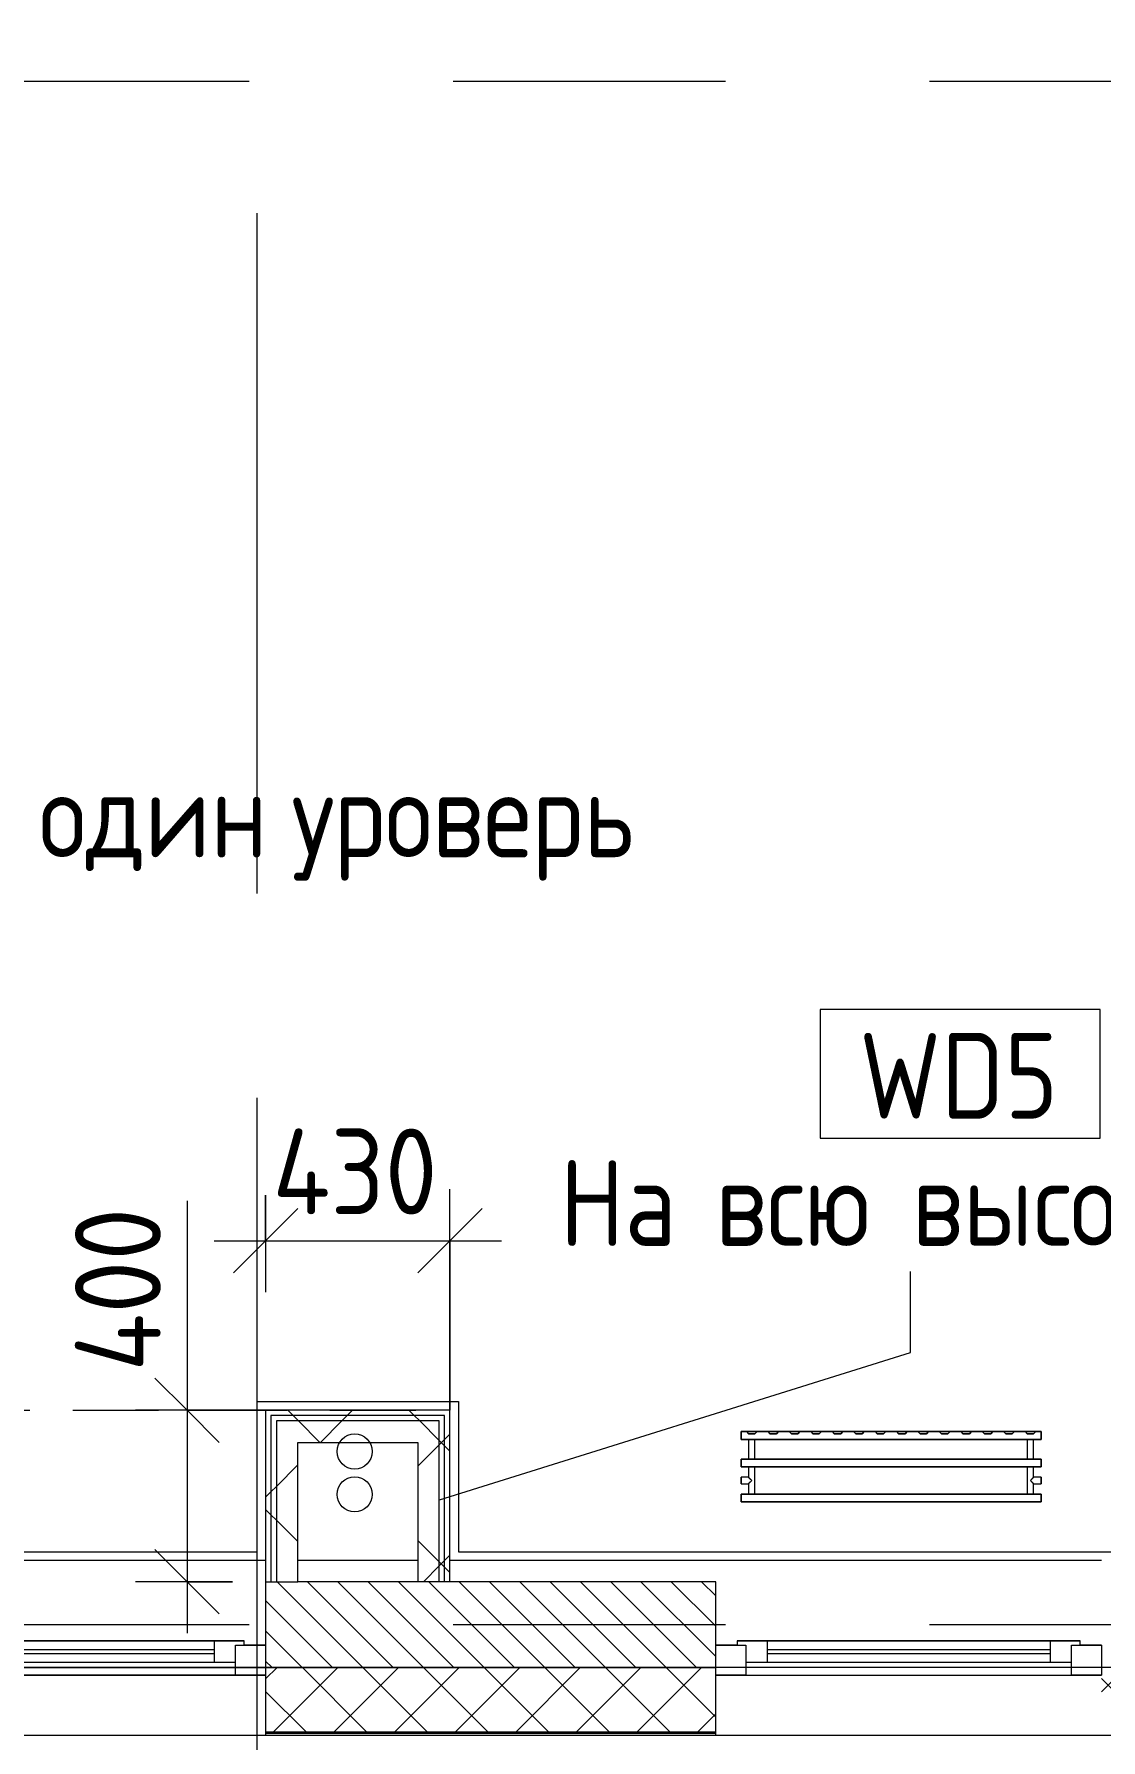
# Model space of a CAD drawing. Header units: millimetres. Extents: x 81368 to 286493, y -8553 to 29000.
# Drawn here: x 115440 to 117928, y -269 to 3710 of the extents above; entities that cross this region are included whole.
import ezdxf

# ---------------------------------------------------------------- set-up
doc = ezdxf.new("R2010")
doc.units = ezdxf.units.MM
doc.linetypes.add('ADSK_Штрих_ш2 п1', pattern=[300, 200, -100])
doc.linetypes.add('Осевая', pattern=[3175, 635, -476.25, 1587.5, -476.25])
for name, color, linetype, lineweight in [('A-ANNO-DIMS', 7, 'Continuous', 9), ('A-ANNO-DIMS-100', 7, 'Continuous', 9), ('A-DETL', 7, 'Continuous', 9), ('A-DETL-2', 7, 'ADSK_Штрих_ш2 п1', 9), ('A-GLAZ', 7, 'Continuous', 9), ('A-WALL', 7, 'Continuous', 9), ('A-WALL-1', 7, 'Continuous', 13), ('A-WALL-IDEN', 7, 'Continuous', 9), ('I-WALL', 7, 'Continuous', 9), ('Оси', 7, 'Continuous', 9), ('Оси-2', 7, 'Осевая', 9)]:
    doc.layers.add(name, color=color, linetype=linetype, lineweight=lineweight)
for name, color, linetype, lineweight, true_color in [('A-FLOR-1', 7, 'Continuous', 9, 0xaaaaaa), ('A-WALL-2', 7, 'Continuous', 13, 0x008040), ('G-ANNO-TEXT-1', 7, 'Continuous', 9, 0x3c3c3c), ('I-WALL-2', 7, 'Continuous', 9, 0x008040), ('M-EQPM-1', 7, 'Continuous', 9, 0xaaaaaa)]:
    doc.layers.add(name, color=color, linetype=linetype, lineweight=lineweight, true_color=true_color)
doc.styles.add('GOST Common_1', font='GOST_Common.ttf', dxfattribs={"width": 0.9, "height": 200})
doc.styles.add('ISOCPEUR_1', font='isocpeur.ttf', dxfattribs={"width": 0.9, "height": 200})
doc.dimstyles.new('ISO-2_0_0_9К_Средний_округл2', dxfattribs={"dimscale": 304.8, "dimtxt": 199.196235, "dimasz": 0.492126, "dimexe": 0.393701, "dimexo": 0, "dimgap": 0, "dimtad": 1, "dimdec": 0, "dimrnd": 10, "dimzin": 0, "dimdsep": 46, "dimtxsty": 'ISOCPEUR_1', "dimblk1": 'OBLIQUE', "dimblk2": 'OBLIQUE', "dimsah": 1, "dimcen": 0.09, "dimdle": 0.393701, "dimazin": 0, "dimtfac": 1, "dimtdec": 4, "dimtix": 1, "dimtmove": 0, "dimatfit": 3, "dimfxl": 1, "dimtvp": 1, "dimtolj": 1, "dimtzin": 0, "dimarcsym": 2})
doc.dimstyles.new('ISO-2_0_0_9К_Средний_округл2_1', dxfattribs={"dimscale": 304.8, "dimtxt": 199.196235, "dimasz": 0.492126, "dimexe": 0.393701, "dimexo": 0, "dimgap": 0, "dimtad": 1, "dimdec": 0, "dimrnd": 10, "dimzin": 0, "dimdsep": 46, "dimtxsty": 'ISOCPEUR_1', "dimblk1": 'OBLIQUE', "dimblk2": 'OBLIQUE', "dimsah": 1, "dimcen": 0.09, "dimdle": 0.393701, "dimazin": 0, "dimtfac": 1, "dimtdec": 4, "dimtix": 1, "dimtmove": 1, "dimatfit": 3, "dimfxl": 1, "dimtvp": 1, "dimtolj": 1, "dimtzin": 0, "dimarcsym": 2})
pattern_1 = [(45, (0, 0), (-141.42136, 141.42136), []), (135, (0, 0), (-141.42136, -141.42136), [])]

# ---------------------------------------------------------------- blocks, each defined once
blk = doc.blocks.new('120_Окно_СКБ_2Ст_Фрамуга сверху - 120_Окно_СКБ_2Ст_2300х2500_h_ ДОО-19727959-План монтажа стен и перегородок 1 этажа в осях 23_1-33')
at = {"layer": 'A-GLAZ'}
for p, q in [((-1150, -127), (-1150, -57)), ((-1150, -57), (-1080, -57)), ((1150, -57), (-1150, -57)), ((-1080, -57), (-1080, -127)), ((-1080, -57), (1080, -57)), ((520, -127), (520, -57)), ((520, -57), (590, -57)), ((590, -57), (590, -127)), ((1080, -127), (1080, -57)), ((1080, -57), (1150, -57)), ((1150, -57), (1150, -127)), ((520, -87), (-1080, -87)), ((-1080, -87), (-1080, -127)), ((-1030, -137), (-1030, -87)), ((-1030, -107), (470, -107)), ((470, -117), (-1030, -117)), ((470, -137), (470, -87)), ((520, -127), (520, -87)), ((1080, -87), (590, -87)), ((590, -87), (590, -127)), ((640, -137), (640, -87)), ((640, -107), (1030, -107)), ((1030, -117), (640, -117)), ((1030, -137), (1030, -87)), ((1080, -127), (1080, -87)), ((-1080, -127), (-1150, -127)), ((-1150, -127), (-1100, -127)), ((-1080, -127), (-1100, -127)), ((-1100, -127), (-1100, -137)), ((-1100, -137), (540, -137)), ((540, -137), (-1100, -137)), ((590, -127), (520, -127)), ((540, -127), (520, -127)), ((540, -127), (570, -127)), ((540, -127), (570, -127)), ((540, -137), (540, -127)), ((590, -127), (570, -127)), ((570, -127), (570, -137)), ((570, -137), (1100, -137)), ((1100, -137), (570, -137)), ((1150, -127), (1080, -127)), ((1100, -127), (1080, -127)), ((1100, -127), (1150, -127)), ((1100, -137), (1100, -127))]:
    blk.add_line(p, q, dxfattribs=at)
blk = doc.blocks.new('120_Окно_СКБ_1Ст - 120_Окно_СКБ_1Ст 900х2500_h_ с форточкой-22876038-План монтажа стен и перегородок 1 этажа в осях 23_1-33')
at = {"layer": 'A-GLAZ'}
for p, q in [((-450, -127), (-450, -57)), ((-450, -57), (-380, -57)), ((450, -57), (-450, -57)), ((-380, -57), (-380, -127)), ((380, -127), (380, -57)), ((380, -57), (450, -57)), ((450, -57), (450, -127)), ((380, -87), (-380, -87)), ((-380, -87), (-380, -127)), ((-330, -137), (-330, -87)), ((-330, -107), (330, -107)), ((330, -117), (-330, -117)), ((330, -137), (330, -87)), ((380, -127), (380, -87)), ((-380, -127), (-450, -127)), ((-450, -127), (-400, -127)), ((-380, -127), (-400, -127)), ((-400, -127), (-400, -137)), ((-400, -137), (400, -137)), ((400, -137), (-400, -137)), ((450, -127), (380, -127)), ((400, -127), (380, -127)), ((400, -127), (450, -127)), ((400, -137), (400, -127))]:
    blk.add_line(p, q, dxfattribs=at)
blk = doc.blocks.new('radiator_prado_classic_z_tip_30_po exemplyaru - Classic Z Тип 30-300-V24-План монтажа стен и перегородок 1 этажа в осях 23_1-33')
at = {"layer": 'M-EQPM-1'}
for p, q in [((0, 228), (0, 210)), ((700, 228), (0, 228)), ((0, 210), (0, 228)), ((0, 228), (12.5, 228)), ((0, 210), (700, 210)), ((17.5, 210), (0, 210)), ((12.5, 228), (37.5, 228)), ((37.5, 228), (12.5, 228)), ((12.5, 228), (37.5, 228)), ((12.5, 228), (17.5, 223)), ((12.5, 228), (17.5, 223)), ((32.5, 223), (17.5, 223)), ((17.5, 223), (32.5, 223)), ((17.5, 210), (17.5, 164)), ((17.5, 210), (17.5, 164)), ((19.7, 210), (17.5, 210)), ((17.5, 210), (32.5, 210)), ((32.5, 210), (17.5, 210)), ((17.5, 210), (32.2, 210)), ((31.5, 210), (18.5, 210)), ((28.7, 210), (19.7, 210)), ((32.5, 210), (28.7, 210)), ((32.2, 210), (32.5, 210)), ((32.5, 223), (37.5, 228)), ((37.5, 228), (32.5, 223)), ((32.5, 164), (32.5, 210)), ((32.5, 164), (32.5, 210)), ((667.5, 210), (32.5, 210)), ((37.5, 228), (62.5, 228)), ((62.5, 228), (87.5, 228)), ((87.5, 228), (62.5, 228)), ((62.5, 228), (87.5, 228)), ((62.5, 228), (67.5, 223)), ((62.5, 228), (67.5, 223)), ((82.5, 223), (67.5, 223)), ((67.5, 223), (82.5, 223)), ((82.5, 223), (87.5, 228)), ((87.5, 228), (82.5, 223)), ((87.5, 228), (112.5, 228)), ((112.5, 228), (137.5, 228)), ((137.5, 228), (112.5, 228)), ((112.5, 228), (137.5, 228)), ((112.5, 228), (117.5, 223)), ((112.5, 228), (117.5, 223)), ((132.5, 223), (117.5, 223)), ((117.5, 223), (132.5, 223)), ((132.5, 223), (137.5, 228)), ((137.5, 228), (132.5, 223)), ((137.5, 228), (162.5, 228)), ((162.5, 228), (187.5, 228)), ((187.5, 228), (162.5, 228)), ((162.5, 228), (187.5, 228)), ((162.5, 228), (167.5, 223)), ((162.5, 228), (167.5, 223)), ((182.5, 223), (167.5, 223)), ((167.5, 223), (182.5, 223)), ((182.5, 223), (187.5, 228)), ((187.5, 228), (182.5, 223)), ((187.5, 228), (212.5, 228)), ((212.5, 228), (237.5, 228)), ((237.5, 228), (212.5, 228)), ((212.5, 228), (237.5, 228)), ((212.5, 228), (217.5, 223)), ((212.5, 228), (217.5, 223)), ((232.5, 223), (217.5, 223)), ((217.5, 223), (232.5, 223)), ((232.5, 223), (237.5, 228)), ((237.5, 228), (232.5, 223)), ((237.5, 228), (262.5, 228)), ((262.5, 228), (287.5, 228)), ((287.5, 228), (262.5, 228)), ((262.5, 228), (287.5, 228)), ((262.5, 228), (267.5, 223)), ((262.5, 228), (267.5, 223)), ((282.5, 223), (267.5, 223)), ((267.5, 223), (282.5, 223)), ((282.5, 223), (287.5, 228)), ((287.5, 228), (282.5, 223)), ((287.5, 228), (312.5, 228)), ((312.5, 228), (337.5, 228)), ((337.5, 228), (312.5, 228)), ((312.5, 228), (337.5, 228)), ((312.5, 228), (317.5, 223)), ((312.5, 228), (317.5, 223)), ((332.5, 223), (317.5, 223)), ((317.5, 223), (332.5, 223)), ((332.5, 223), (337.5, 228)), ((337.5, 228), (332.5, 223)), ((337.5, 228), (362.5, 228)), ((362.5, 228), (387.5, 228)), ((387.5, 228), (362.5, 228)), ((362.5, 228), (387.5, 228)), ((362.5, 228), (367.5, 223)), ((362.5, 228), (367.5, 223)), ((382.5, 223), (367.5, 223)), ((367.5, 223), (382.5, 223)), ((382.5, 223), (387.5, 228)), ((387.5, 228), (382.5, 223)), ((387.5, 228), (412.5, 228)), ((412.5, 228), (437.5, 228)), ((437.5, 228), (412.5, 228)), ((412.5, 228), (437.5, 228)), ((412.5, 228), (417.5, 223)), ((412.5, 228), (417.5, 223)), ((432.5, 223), (417.5, 223)), ((417.5, 223), (432.5, 223)), ((432.5, 223), (437.5, 228)), ((437.5, 228), (432.5, 223)), ((437.5, 228), (462.5, 228)), ((462.5, 228), (487.5, 228)), ((487.5, 228), (462.5, 228)), ((462.5, 228), (487.5, 228)), ((462.5, 228), (467.5, 223)), ((462.5, 228), (467.5, 223)), ((482.5, 223), (467.5, 223)), ((467.5, 223), (482.5, 223)), ((482.5, 223), (487.5, 228)), ((487.5, 228), (482.5, 223)), ((487.5, 228), (512.5, 228)), ((512.5, 228), (537.5, 228)), ((537.5, 228), (512.5, 228)), ((512.5, 228), (537.5, 228)), ((512.5, 228), (517.5, 223)), ((512.5, 228), (517.5, 223)), ((532.5, 223), (517.5, 223)), ((517.5, 223), (532.5, 223)), ((532.5, 223), (537.5, 228)), ((537.5, 228), (532.5, 223)), ((537.5, 228), (562.5, 228)), ((562.5, 228), (587.5, 228)), ((587.5, 228), (562.5, 228)), ((562.5, 228), (587.5, 228)), ((562.5, 228), (567.5, 223)), ((562.5, 228), (567.5, 223)), ((582.5, 223), (567.5, 223)), ((567.5, 223), (582.5, 223)), ((582.5, 223), (587.5, 228)), ((587.5, 228), (582.5, 223)), ((587.5, 228), (612.5, 228)), ((612.5, 228), (637.5, 228)), ((637.5, 228), (612.5, 228)), ((612.5, 228), (637.5, 228)), ((612.5, 228), (617.5, 223)), ((612.5, 228), (617.5, 223)), ((632.5, 223), (617.5, 223)), ((617.5, 223), (632.5, 223)), ((632.5, 223), (637.5, 228)), ((637.5, 228), (632.5, 223)), ((637.5, 228), (662.5, 228)), ((662.5, 228), (687.5, 228)), ((687.5, 228), (662.5, 228)), ((662.5, 228), (687.5, 228)), ((662.5, 228), (667.5, 223)), ((662.5, 228), (667.5, 223)), ((682.5, 223), (667.5, 223)), ((667.5, 223), (682.5, 223)), ((667.5, 210), (667.5, 164)), ((667.5, 210), (667.5, 164)), ((682.5, 210), (667.5, 210)), ((667.5, 210), (680.3, 210)), ((673.1, 210), (667.5, 210)), ((667.5, 210), (682.5, 210)), ((681.5, 210), (668.5, 210)), ((676.9, 210), (673.1, 210)), ((678.7, 210), (676.9, 210)), ((680.3, 210), (678.7, 210)), ((680.3, 210), (681.5, 210)), ((682.5, 210), (680.3, 210)), ((681.5, 210), (682.5, 210)), ((682.5, 223), (687.5, 228)), ((687.5, 228), (682.5, 223)), ((682.5, 164), (682.5, 210)), ((682.5, 164), (682.5, 210)), ((700, 210), (682.5, 210)), ((687.5, 228), (700, 228)), ((700, 210), (700, 228)), ((700, 228), (700, 210)), ((700, 164), (0, 164)), ((0, 164), (0, 146)), ((0, 146), (0, 164)), ((0, 164), (17.5, 164)), ((17.8, 164), (17.5, 164)), ((17.5, 164), (32.5, 164)), ((32.5, 164), (17.5, 164)), ((17.5, 164), (32.5, 164)), ((25, 164), (17.8, 164)), ((18.5, 164), (31.5, 164)), ((32.2, 164), (25, 164)), ((32.5, 164), (32.2, 164)), ((32.5, 164), (667.5, 164)), ((682.5, 164), (667.5, 164)), ((667.5, 164), (671.2, 164)), ((669.7, 164), (667.5, 164)), ((667.5, 164), (682.5, 164)), ((668.5, 164), (681.5, 164)), ((676.9, 164), (669.7, 164)), ((671.2, 164), (678.7, 164)), ((682.5, 164), (676.9, 164)), ((678.7, 164), (682.5, 164)), ((682.5, 164), (700, 164)), ((700, 146), (700, 164)), ((700, 164), (700, 146)), ((0, 146), (700, 146)), ((17.5, 146), (0, 146)), ((17.5, 121.5), (0, 121.5)), ((17.5, 121.5), (0, 121.5)), ((0, 121.5), (0, 121.2)), ((0, 106.5), (0, 121.5)), ((0, 121.2), (0, 119.3)), ((0, 121.2), (0, 120.5)), ((0, 120.5), (0, 121.2)), ((0, 121.2), (0, 121.2)), ((0, 120.5), (0, 119.3)), ((0, 119.3), (0, 120.5)), ((17.5, 146), (17.5, 121.5)), ((17.5, 146), (17.5, 121.5)), ((17.5, 146), (21.2, 146)), ((32.5, 146), (17.5, 146)), ((17.5, 146), (32.5, 146)), ((17.8, 146), (17.5, 146)), ((32.5, 146), (17.8, 146)), ((31.5, 146), (18.5, 146)), ((21.2, 146), (30.3, 146)), ((30.3, 146), (32.5, 146)), ((32.5, 82), (32.5, 146)), ((32.5, 82), (32.5, 146)), ((667.5, 146), (32.5, 146)), ((667.5, 146), (667.5, 82)), ((667.5, 146), (667.5, 82)), ((667.5, 146), (682.5, 146)), ((678.7, 146), (667.5, 146)), ((667.5, 146), (669.7, 146)), ((682.5, 146), (667.5, 146)), ((681.5, 146), (668.5, 146)), ((669.7, 146), (671.2, 146)), ((671.2, 146), (680.3, 146)), ((682.5, 146), (678.7, 146)), ((680.3, 146), (681.5, 146)), ((681.5, 146), (682.2, 146)), ((682.2, 146), (682.5, 146)), ((682.5, 121.5), (682.5, 146)), ((682.5, 121.5), (682.5, 146)), ((700, 146), (682.5, 146)), ((700, 121.5), (682.5, 121.5)), ((700, 121.5), (682.5, 121.5)), ((700, 121.5), (700, 106.5)), ((700, 121.2), (700, 121.5)), ((700, 121.5), (700, 121.2)), ((700, 121.2), (700, 121.5)), ((700, 107.5), (700, 121.2)), ((700, 121.2), (700, 106.8)), ((700, 106.8), (700, 121.2)), ((0, 119.3), (0, 106.8)), ((0, 119.3), (0, 117.8)), ((0, 117.8), (0, 119.3)), ((0, 117.8), (0, 115.9)), ((0, 115.9), (0, 117.8)), ((0, 115.9), (0, 114)), ((0, 114), (0, 115.9)), ((0, 114), (0, 112.1)), ((0, 112.1), (0, 114)), ((0, 112.1), (0, 110.2)), ((0, 110.2), (0, 112.1)), ((0, 110.2), (0, 108.7)), ((0, 108.7), (0, 110.2)), ((0, 108.7), (0, 106.8)), ((0, 106.8), (0, 108.7)), ((0, 106.8), (0, 106.5)), ((0, 106.8), (0, 106.8)), ((0, 106.5), (17.5, 106.5)), ((0, 106.5), (17.5, 106.5)), ((700, 82), (0, 82)), ((0, 82), (0, 64)), ((0, 64), (0, 82)), ((0, 82), (17.5, 82)), ((17.5, 106.5), (17.5, 82)), ((17.5, 106.5), (17.5, 82)), ((17.8, 82), (17.5, 82)), ((17.5, 82), (32.5, 82)), ((32.5, 82), (17.5, 82)), ((17.5, 82), (32.5, 82)), ((25, 82), (17.8, 82)), ((18.5, 82), (31.5, 82)), ((32.2, 82), (25, 82)), ((32.5, 82), (32.2, 82)), ((32.5, 82), (667.5, 82)), ((682.5, 82), (667.5, 82)), ((667.5, 82), (682.5, 82)), ((668.5, 82), (667.5, 82)), ((667.5, 82), (682.5, 82)), ((675, 82), (668.5, 82)), ((668.5, 82), (681.5, 82)), ((681.5, 82), (675, 82)), ((682.5, 82), (681.5, 82)), ((682.5, 82), (682.5, 106.5)), ((682.5, 106.5), (700, 106.5)), ((682.5, 82), (682.5, 106.5)), ((682.5, 106.5), (700, 106.5)), ((682.5, 82), (700, 82)), ((700, 106.8), (700, 107.5)), ((700, 106.5), (700, 106.8)), ((700, 106.8), (700, 106.5)), ((700, 106.5), (700, 106.8)), ((700, 64), (700, 82)), ((700, 82), (700, 64)), ((700, 64), (0, 64)), ((0, 64), (700, 64))]:
    blk.add_line(p, q, dxfattribs=at)
for points, knots in [([(17.8, 121.2), (17.7, 121.3), (17.7, 121.3), (17.5, 121.5), (17.5, 121.5), (17.5, 121.5)], [0.8571429, 0.8571429, 0.8571429, 0.8571429, 0.8928571, 0.9285714, 1, 1, 1, 1]), ([(17.5, 121.5), (17.5, 121.5), (17.5, 121.5), (17.7, 121.3), (17.7, 121.3), (17.8, 121.2)], [0, 0, 0, 0, 0.0714286, 0.1071429, 0.1428571, 0.1428571, 0.1428571, 0.1428571]), ([(17.5, 121.5), (17.5, 121.5), (17.5, 121.5), (17.7, 121.3), (17.7, 121.3), (17.8, 121.2)], [0, 0, 0, 0, 0.0714286, 0.1071429, 0.1428571, 0.1428571, 0.1428571, 0.1428571]), ([(25, 114), (24.5, 114.5), (23.6, 115.4), (22.4, 116.6), (21.6, 117.4), (21.1, 117.9), (20.8, 118.2), (20.5, 118.5), (20.2, 118.8), (19.8, 119.1), (19.6, 119.4), (19.3, 119.7), (19, 120), (18.7, 120.3), (18.5, 120.5), (18.3, 120.7), (18.1, 120.9), (17.9, 121.1), (17.8, 121.2), (17.7, 121.3), (17.5, 121.5), (17.5, 121.5), (17.5, 121.5)], [0, 0, 0, 0, 0.142857, 0.285714, 0.357143, 0.392857, 0.428571, 0.464286, 0.5, 0.535714, 0.571429, 0.607143, 0.642857, 0.678571, 0.714286, 0.75, 0.785714, 0.821429, 0.857143, 0.892857, 0.928571, 1, 1, 1, 1]), ([(17.8, 121.2), (17.8, 121.2), (17.9, 121.1), (18.1, 120.9), (18.3, 120.7), (18.5, 120.5), (18.7, 120.3), (19, 120), (19.3, 119.7), (19.6, 119.4), (19.8, 119.1), (20.3, 118.7), (20.7, 118.3), (21.1, 117.9), (21.6, 117.4), (22.4, 116.6), (23.1, 115.9), (23.6, 115.4)], [0.1428571, 0.1428571, 0.1428571, 0.1428571, 0.1785714, 0.2142857, 0.25, 0.2857143, 0.3214286, 0.3571429, 0.3928571, 0.4285714, 0.4642857, 0.5, 0.5714286, 0.6071429, 0.6428571, 0.7142857, 0.8571429, 0.8571429, 0.8571429, 0.8571429]), ([(22.1, 116.9), (21.9, 117.1), (21.6, 117.4), (21.1, 117.9), (20.8, 118.2), (20.5, 118.5), (20.2, 118.8), (19.9, 119.2), (19.7, 119.3), (19.6, 119.4)], [0.2857143, 0.2857143, 0.2857143, 0.2857143, 0.3571429, 0.3928571, 0.4285714, 0.4642857, 0.5, 0.5357143, 0.5714286, 0.5714286, 0.5714286, 0.5714286]), ([(19.6, 119.4), (19.7, 119.3), (19.9, 119.2), (20.3, 118.7), (20.6, 118.4), (20.8, 118.2)], [0.4285714, 0.4285714, 0.4285714, 0.4285714, 0.4642857, 0.5, 0.5714286, 0.5714286, 0.5714286, 0.5714286]), ([(675, 114), (675.5, 114.5), (676.4, 115.4), (677.6, 116.6), (678.4, 117.4), (678.9, 117.9), (679.2, 118.2), (679.5, 118.5), (679.8, 118.8), (680.1, 119.2), (680.4, 119.4), (680.7, 119.7), (681, 120), (681.3, 120.3), (681.5, 120.5), (681.7, 120.7), (681.9, 120.9), (682.1, 121.1), (682.2, 121.2), (682.3, 121.3), (682.5, 121.5), (682.5, 121.5), (682.5, 121.5)], [0, 0, 0, 0, 0.142857, 0.285714, 0.357143, 0.392857, 0.428571, 0.464286, 0.5, 0.535714, 0.571429, 0.607143, 0.642857, 0.678571, 0.714286, 0.75, 0.785714, 0.821429, 0.857143, 0.892857, 0.928571, 1, 1, 1, 1]), ([(682.2, 121.2), (682.2, 121.2), (682.1, 121.1), (681.9, 120.9), (681.7, 120.7), (681.5, 120.5), (681.3, 120.3), (681, 120), (680.7, 119.7), (680.4, 119.4), (680.1, 119.2), (679.7, 118.7), (679.3, 118.3), (678.9, 117.9), (678.4, 117.4), (677.6, 116.6), (676.9, 115.9), (676.4, 115.4)], [0.1428571, 0.1428571, 0.1428571, 0.1428571, 0.1785714, 0.2142857, 0.25, 0.2857143, 0.3214286, 0.3571429, 0.3928571, 0.4285714, 0.4642857, 0.5, 0.5714286, 0.6071429, 0.6428571, 0.7142857, 0.8571429, 0.8571429, 0.8571429, 0.8571429]), ([(682.2, 121.2), (682.2, 121.2), (682.1, 121.1), (681.9, 120.9), (681.7, 120.7), (681.5, 120.5), (681.3, 120.3), (681, 120), (680.7, 119.7), (680.4, 119.4), (680.1, 119.2), (679.7, 118.7), (679.3, 118.3), (678.9, 117.9), (678.4, 117.4), (677.6, 116.6), (676.9, 115.9), (676.4, 115.4)], [0.1428571, 0.1428571, 0.1428571, 0.1428571, 0.1785714, 0.2142857, 0.25, 0.2857143, 0.3214286, 0.3571429, 0.3928571, 0.4285714, 0.4642857, 0.5, 0.5714286, 0.6071429, 0.6428571, 0.7142857, 0.8571429, 0.8571429, 0.8571429, 0.8571429]), ([(676.4, 115.4), (676.9, 115.9), (677.6, 116.6), (678.4, 117.4), (678.9, 117.9), (679.2, 118.2), (679.5, 118.5), (679.8, 118.8), (680.1, 119.2), (680.4, 119.4), (680.7, 119.7), (681, 120), (681.3, 120.3), (681.5, 120.5), (681.7, 120.7), (681.9, 120.9), (682.1, 121.1), (682.2, 121.2), (682.2, 121.2)], [0.1428571, 0.1428571, 0.1428571, 0.1428571, 0.2857143, 0.3571429, 0.3928571, 0.4285714, 0.4642857, 0.5, 0.5357143, 0.5714286, 0.6071429, 0.6428571, 0.6785714, 0.7142857, 0.75, 0.7857143, 0.8214286, 0.8571429, 0.8571429, 0.8571429, 0.8571429]), ([(682.5, 121.5), (682.5, 121.5), (682.5, 121.5), (682.3, 121.3), (682.3, 121.3), (682.2, 121.2)], [0, 0, 0, 0, 0.0714286, 0.1071429, 0.1428571, 0.1428571, 0.1428571, 0.1428571]), ([(682.5, 121.5), (682.5, 121.5), (682.5, 121.5), (682.3, 121.3), (682.3, 121.3), (682.2, 121.2)], [0, 0, 0, 0, 0.0714286, 0.1071429, 0.1428571, 0.1428571, 0.1428571, 0.1428571]), ([(682.2, 121.2), (682.3, 121.3), (682.3, 121.3), (682.5, 121.5), (682.5, 121.5), (682.5, 121.5)], [0.8571429, 0.8571429, 0.8571429, 0.8571429, 0.8928571, 0.9285714, 1, 1, 1, 1]), ([(17.5, 106.5), (17.5, 106.5), (17.5, 106.5), (17.7, 106.7), (17.8, 106.8), (17.9, 106.9), (18.1, 107.1), (18.3, 107.3), (18.5, 107.5), (18.7, 107.7), (19, 108), (19.3, 108.3), (19.6, 108.6), (19.8, 108.9), (20.3, 109.3), (20.7, 109.7), (21.1, 110.1), (21.6, 110.6), (22.4, 111.4), (23.6, 112.6), (24.5, 113.5), (25, 114)], [0, 0, 0, 0, 0.071429, 0.107143, 0.142857, 0.178571, 0.214286, 0.25, 0.285714, 0.321429, 0.357143, 0.392857, 0.428571, 0.464286, 0.5, 0.571429, 0.607143, 0.642857, 0.714286, 0.857143, 1, 1, 1, 1]), ([(17.5, 106.5), (17.5, 106.5), (17.5, 106.5), (17.7, 106.7), (17.7, 106.7), (17.8, 106.8)], [0, 0, 0, 0, 0.0714286, 0.1071429, 0.1428571, 0.1428571, 0.1428571, 0.1428571]), ([(17.8, 106.8), (17.7, 106.7), (17.7, 106.7), (17.5, 106.5), (17.5, 106.5), (17.5, 106.5)], [0.8571429, 0.8571429, 0.8571429, 0.8571429, 0.8928571, 0.9285714, 1, 1, 1, 1]), ([(17.8, 106.8), (17.7, 106.7), (17.7, 106.7), (17.5, 106.5), (17.5, 106.5), (17.5, 106.5)], [0.8571429, 0.8571429, 0.8571429, 0.8571429, 0.8928571, 0.9285714, 1, 1, 1, 1]), ([(22.1, 111.1), (21.9, 110.9), (21.6, 110.6), (21.1, 110.1), (20.8, 109.8), (20.5, 109.5), (20.2, 109.2), (19.8, 108.9), (19.6, 108.6), (19.3, 108.3), (19, 108), (18.7, 107.7), (18.5, 107.5), (18.3, 107.3), (18.1, 107.1), (17.9, 106.9), (17.8, 106.8), (17.8, 106.8)], [0.2857143, 0.2857143, 0.2857143, 0.2857143, 0.3571429, 0.3928571, 0.4285714, 0.4642857, 0.5, 0.5357143, 0.5714286, 0.6071429, 0.6428571, 0.6785714, 0.7142857, 0.75, 0.7857143, 0.8214286, 0.8571429, 0.8571429, 0.8571429, 0.8571429]), ([(17.8, 106.8), (17.8, 106.8), (17.9, 106.9), (18.1, 107.1), (18.3, 107.3), (18.5, 107.5), (18.7, 107.7), (19, 108), (19.3, 108.3), (19.6, 108.6), (19.9, 108.8), (20.3, 109.3), (20.6, 109.6), (20.8, 109.8)], [0.1428571, 0.1428571, 0.1428571, 0.1428571, 0.1785714, 0.2142857, 0.25, 0.2857143, 0.3214286, 0.3571429, 0.3928571, 0.4285714, 0.4642857, 0.5, 0.5714286, 0.5714286, 0.5714286, 0.5714286]), ([(20.8, 118.2), (20.9, 118.1), (21.1, 117.9), (21.6, 117.4), (21.9, 117.1), (22.1, 116.9)], [0.5714286, 0.5714286, 0.5714286, 0.5714286, 0.6071429, 0.6428571, 0.7142857, 0.7142857, 0.7142857, 0.7142857]), ([(20.8, 109.8), (20.9, 109.9), (21.1, 110.1), (21.6, 110.6), (21.9, 110.9), (22.1, 111.1)], [0.5714286, 0.5714286, 0.5714286, 0.5714286, 0.6071429, 0.6428571, 0.7142857, 0.7142857, 0.7142857, 0.7142857]), ([(22.1, 111.1), (21.9, 110.9), (21.6, 110.6), (21.1, 110.1), (20.9, 109.9), (20.8, 109.8)], [0.2857143, 0.2857143, 0.2857143, 0.2857143, 0.3571429, 0.3928571, 0.4285714, 0.4285714, 0.4285714, 0.4285714]), ([(682.5, 106.5), (682.5, 106.5), (682.5, 106.5), (682.3, 106.7), (682.2, 106.8), (682.1, 106.9), (681.9, 107.1), (681.7, 107.3), (681.5, 107.5), (681.3, 107.7), (681, 108), (680.7, 108.3), (680.4, 108.6), (680.1, 108.8), (679.7, 109.3), (679.3, 109.7), (678.9, 110.1), (678.4, 110.6), (677.6, 111.4), (676.4, 112.6), (675.5, 113.5), (675, 114)], [0, 0, 0, 0, 0.071429, 0.107143, 0.142857, 0.178571, 0.214286, 0.25, 0.285714, 0.321429, 0.357143, 0.392857, 0.428571, 0.464286, 0.5, 0.571429, 0.607143, 0.642857, 0.714286, 0.857143, 1, 1, 1, 1]), ([(677.9, 111.1), (678.1, 110.9), (678.4, 110.6), (678.9, 110.1), (679.2, 109.8), (679.5, 109.5), (679.8, 109.2), (680.1, 108.8), (680.4, 108.6), (680.7, 108.3), (681, 108), (681.3, 107.7), (681.5, 107.5), (681.7, 107.3), (681.9, 107.1), (682.1, 106.9), (682.2, 106.8), (682.2, 106.8)], [0.2857143, 0.2857143, 0.2857143, 0.2857143, 0.3571429, 0.3928571, 0.4285714, 0.4642857, 0.5, 0.5357143, 0.5714286, 0.6071429, 0.6428571, 0.6785714, 0.7142857, 0.75, 0.7857143, 0.8214286, 0.8571429, 0.8571429, 0.8571429, 0.8571429]), ([(677.9, 111.1), (678.1, 110.9), (678.4, 110.6), (678.9, 110.1), (679.2, 109.8), (679.5, 109.5), (679.8, 109.2), (680.1, 108.8), (680.4, 108.6), (680.7, 108.3), (681, 108), (681.3, 107.7), (681.5, 107.5), (681.7, 107.3), (681.9, 107.1), (682.1, 106.9), (682.2, 106.8), (682.2, 106.8)], [0.2857143, 0.2857143, 0.2857143, 0.2857143, 0.3571429, 0.3928571, 0.4285714, 0.4642857, 0.5, 0.5357143, 0.5714286, 0.6071429, 0.6428571, 0.6785714, 0.7142857, 0.75, 0.7857143, 0.8214286, 0.8571429, 0.8571429, 0.8571429, 0.8571429]), ([(682.2, 106.8), (682.2, 106.8), (682.1, 106.9), (681.9, 107.1), (681.7, 107.3), (681.5, 107.5), (681.3, 107.7), (681, 108), (680.7, 108.3), (680.4, 108.6), (680.1, 108.8), (679.7, 109.3), (679.3, 109.7), (678.9, 110.1), (678.4, 110.6), (678.1, 110.9), (677.9, 111.1)], [0.1428571, 0.1428571, 0.1428571, 0.1428571, 0.1785714, 0.2142857, 0.25, 0.2857143, 0.3214286, 0.3571429, 0.3928571, 0.4285714, 0.4642857, 0.5, 0.5714286, 0.6071429, 0.6428571, 0.7142857, 0.7142857, 0.7142857, 0.7142857]), ([(682.2, 106.8), (682.3, 106.7), (682.3, 106.7), (682.5, 106.5), (682.5, 106.5), (682.5, 106.5)], [0.8571429, 0.8571429, 0.8571429, 0.8571429, 0.8928571, 0.9285714, 1, 1, 1, 1]), ([(682.2, 106.8), (682.3, 106.7), (682.3, 106.7), (682.5, 106.5), (682.5, 106.5), (682.5, 106.5)], [0.8571429, 0.8571429, 0.8571429, 0.8571429, 0.8928571, 0.9285714, 1, 1, 1, 1]), ([(682.5, 106.5), (682.5, 106.5), (682.5, 106.5), (682.3, 106.7), (682.3, 106.7), (682.2, 106.8)], [0, 0, 0, 0, 0.0714286, 0.1071429, 0.1428571, 0.1428571, 0.1428571, 0.1428571])]:
    blk.add_open_spline(points, degree=3, knots=knots, dxfattribs=at)
for points in [[(19.6, 119.4), (19.5, 119.5), (19.3, 119.7), (19, 120), (18.7, 120.3), (18.5, 120.5), (18.3, 120.7), (18.1, 120.9), (17.9, 121.1), (17.8, 121.2), (17.8, 121.2)], [(17.8, 121.2), (17.8, 121.2), (17.9, 121.1), (18.1, 120.9), (18.3, 120.7), (18.5, 120.5), (18.7, 120.3), (19, 120), (19.3, 119.7), (19.5, 119.5), (19.6, 119.4)], [(20.8, 109.8), (20.7, 109.7), (20.5, 109.5), (20.2, 109.2), (19.9, 108.8), (19.6, 108.6), (19.3, 108.3), (19, 108), (18.7, 107.7), (18.5, 107.5), (18.3, 107.3), (18.1, 107.1), (17.9, 106.9), (17.8, 106.8), (17.8, 106.8)], [(23.6, 115.4), (23.1, 115.9), (22.6, 116.4), (22.1, 116.9)], [(22.1, 116.9), (22.6, 116.4), (23.1, 115.9), (23.6, 115.4)], [(25, 114), (24.5, 113.5), (23.6, 112.6), (22.6, 111.6), (22.1, 111.1)], [(22.1, 111.1), (22.6, 111.6), (23.1, 112.1), (23.6, 112.6)], [(23.6, 112.6), (23.1, 112.1), (22.6, 111.6), (22.1, 111.1)], [(25, 114), (24.5, 114.5), (24, 115), (23.6, 115.4)], [(23.6, 115.4), (24, 115), (24.5, 114.5), (25, 114)], [(23.6, 115.4), (24, 115), (24.5, 114.5), (25, 114)], [(23.6, 112.6), (24, 113), (24.5, 113.5), (25, 114)], [(25, 114), (24.5, 113.5), (24, 113), (23.6, 112.6)], [(676.4, 115.4), (676, 115), (675.5, 114.5), (675, 114)], [(676.4, 115.4), (676, 115), (675.5, 114.5), (675, 114)], [(675, 114), (675.5, 114.5), (676, 115), (676.4, 115.4)], [(675, 114), (675.5, 113.5), (676.4, 112.6), (677.4, 111.6), (677.9, 111.1)], [(675, 114), (675.5, 113.5), (676.4, 112.6), (677.4, 111.6), (677.9, 111.1)], [(677.9, 111.1), (677.4, 111.6), (676.4, 112.6), (675.5, 113.5), (675, 114)]]:
    blk.add_open_spline(points, degree=3, dxfattribs=at)
blk = doc.blocks.new('DIMBLOCK38-План монтажа стен и перегородок 1 этажа в осях 23_1-33')
at = {"layer": 'A-ANNO-DIMS-100'}
for p, q in [((115980, 1001.5), (115980, 775.5)), ((115980, 895.5), (115980, 1001.5)), ((116410, 500), (116410, 1015.5)), ((115860, 895.5), (116530, 895.5)), ((116410, 895.5), (116410, 500))]:
    blk.add_line(p, q, dxfattribs=at)
at = {"layer": 'A-ANNO-DIMS-100', "lineweight": 20}
for p, q in [((115980, 895.5), (116055, 970.5)), ((116410, 895.5), (116485, 970.5)), ((115980, 895.5), (115905, 820.5)), ((116410, 895.5), (116335, 820.5))]:
    blk.add_line(p, q, dxfattribs=at)
at = {"layer": 'A-ANNO-DIMS-100', "color": 0, "insert": (115995.8, 1156.8), "char_height": 200, "width": 478.071, "attachment_point": 1, "line_spacing_factor": 1.149209, "style": 'ISOCPEUR_1'}
blk.add_mtext('430', dxfattribs=at)
blk = doc.blocks.new('_Oblique')
at = {"color": 0, "linetype": 'ByBlock', "lineweight": -2}
blk.add_line((-0.5, -0.5), (0.5, 0.5), dxfattribs=at)
blk = doc.blocks.new('DIMBLOCK39-План монтажа стен и перегородок 1 этажа в осях 23_1-33')
at = {"layer": 'A-ANNO-DIMS-100'}
for p, q in [((115796.7, 988.6), (115796.7, 490.2)), ((115796.7, 620), (115796.7, -20)), ((115980, 500), (115676.7, 500)), ((115796.7, 500), (115980, 500)), ((115796.7, 490.2), (115796.7, 300)), ((115902.7, 100), (115676.7, 100)), ((115796.7, 100), (115902.7, 100))]:
    blk.add_line(p, q, dxfattribs=at)
at = {"layer": 'A-ANNO-DIMS-100', "lineweight": 20}
for p, q in [((115796.7, 500), (115721.7, 575)), ((115796.7, 500), (115871.7, 425)), ((115796.7, 100), (115721.7, 175)), ((115796.7, 100), (115871.7, 25))]:
    blk.add_line(p, q, dxfattribs=at)
at = {"layer": 'A-ANNO-DIMS-100', "color": 0, "insert": (115535.4, 590.2), "char_height": 200, "width": 478.071, "attachment_point": 1, "rotation": 90, "line_spacing_factor": 1.149209, "style": 'ISOCPEUR_1'}
blk.add_mtext('400', dxfattribs=at)
blk = doc.blocks.new('М_стена2 - Типоразмер-30678229-План монтажа стен и перегородок 1 этажа в осях 23_1-33')
at = {"layer": 'A-WALL-IDEN'}
for p, q in [((3.258, 1.523), (-3.273, 1.523)), ((-3.273, 1.523), (-3.273, -1.477)), ((3.258, -1.477), (3.258, 1.523)), ((-3.273, -1.477), (3.258, -1.477))]:
    blk.add_line(p, q, dxfattribs=at)

msp = doc.modelspace()

# ---------------------------------------------------------------- hatches: boundary and pattern name
at = {"layer": 'A-WALL'}
h = msp.add_hatch(dxfattribs=at)
h.set_pattern_fill('FP_1', color=256, style=0, pattern_type=2)
h.set_pattern_definition([(135, (0, 0), (-35.35534, -35.35534), [])])
h.paths.add_polyline_path([(123730, -100), (123730, 100), (123530, 100), (123530, -100)])
h.paths.add_polyline_path([(121130, -100), (121230, -100), (121230, 100), (121130, 100)])
h.paths.add_polyline_path([(119330, -100), (119330, 100), (118830, 100), (118830, -100), (119129.5, -100)])
h.paths.add_polyline_path([(117030, -100), (117030, 100), (115980, 100), (115980, -100), (116470.3, -100)])
h.paths.add_polyline_path([(113680, -100), (113680, 100), (113430, 100), (113430, -100)])
h.paths.add_polyline_path([(111152.1, -100), (111630, -100), (111630, 100), (110730, 100), (110730, -100)])
h.paths.add_polyline_path([(109815.8, -100), (109830, -100), (109830, 100), (109480, 100), (109480, -100), (109670, -100)])
h.paths.add_polyline_path([(106230, -100), (106230, 100), (105180, 100), (105180, -100), (105833.9, -100)])
h.paths.add_polyline_path([(102880, -100), (102880, 100), (102630, 100), (102630, -100)])
h.paths.add_polyline_path([(100830, -100), (101730, -100), (101730, 100), (100830, 100)])
h.paths.add_polyline_path([(98105, -100), (98105, 100), (97105, 100), (97105, -100), (97856.5, -100)])
h.paths.add_polyline_path([(94530, -100), (94780, -100), (94780, 100), (94530, 100), (94530, 56.5)])
h.paths.add_polyline_path([(92538.2, -100), (92730, -100), (92730, 100), (91930, 100), (91930, -100)])
h = msp.add_hatch(dxfattribs=at)
h.set_pattern_fill('FP_5', color=256, style=0, pattern_type=2)
h.set_pattern_definition([(45, (0, 0), (-70.71068, 70.71068), []), (135, (0, 0), (-70.71068, -70.71068), [])])
h.paths.add_polyline_path([(125080, -250), (125080, -100), (123530, -100), (123530, -250), (124447.7, -250)])
h.paths.add_polyline_path([(120459, -250), (121230, -250), (121230, -100), (120230, -100), (120230, -250)])
h.paths.add_polyline_path([(119129.5, -250), (119330, -250), (119330, -100), (117930, -100), (117930, -250)])
h.paths.add_polyline_path([(117030, -250), (117030, -100), (115980, -100), (115980, -250), (116470.3, -250)])
h.paths.add_polyline_path([(112530, -250), (113680, -250), (113680, -100), (112530, -100)])
h.paths.add_polyline_path([(109480, -250), (109830, -250), (109830, -100), (109480, -100)])
h.paths.add_polyline_path([(110730, -250), (111630, -250), (111630, -100), (110730, -100)])
h.paths.add_polyline_path([(107130, -250), (108030, -250), (108030, -100), (107130, -100)])
h.paths.add_polyline_path([(105833.9, -250), (106230, -250), (106230, -100), (105180, -100), (105180, -250)])
h.paths.add_polyline_path([(102880, -250), (102880, -100), (100830, -100), (100830, -250), (102630, -250)])
h.paths.add_polyline_path([(99030, -250), (99930, -250), (99930, -100), (99030, -100)])
h.paths.add_polyline_path([(98130, -250), (98130, -100), (97080, -100), (97080, -250), (97856.5, -250)])
h.paths.add_polyline_path([(93630, -250), (94780, -250), (94780, -100), (93630, -100)])
h.paths.add_polyline_path([(91030, -250), (91030, -100), (89210, -100), (89210, -250), (89879.1, -250)])
h.paths.add_polyline_path([(92538.2, -250), (92730, -250), (92730, -100), (91930, -100), (91930, -250)])
at = {"layer": 'I-WALL-2'}
h = msp.add_hatch(dxfattribs=at)
h.set_pattern_fill('FP_63', color=256, style=0, pattern_type=2)
h.set_pattern_definition(pattern_1)
h.paths.add_polyline_path([(115980, 100), (115992.5, 100), (115992.5, 500), (115980, 500), (115980, 220.3)])
h = msp.add_hatch(dxfattribs=at)
h.set_pattern_fill('FP_63', color=256, style=0, pattern_type=2)
h.set_pattern_definition(pattern_1)
h.paths.add_polyline_path([(115992.5, 487.5), (116410, 487.5), (116410, 500), (115992.5, 500)])
h = msp.add_hatch(dxfattribs=at)
h.set_pattern_fill('FP_63', color=256, style=0, pattern_type=2)
h.set_pattern_definition(pattern_1)
h.paths.add_polyline_path([(115992.5, 100), (116005, 100), (116005, 487.5), (115992.5, 487.5), (115992.5, 220.3)])
h = msp.add_hatch(dxfattribs=at)
h.set_pattern_fill('FP_63', color=256, style=0, pattern_type=2)
h.set_pattern_definition(pattern_1)
h.paths.add_polyline_path([(116385, 475), (116397.5, 475), (116397.5, 487.5), (116005, 487.5), (116005, 475), (116055, 475)])
h = msp.add_hatch(dxfattribs=at)
h.set_pattern_fill('FP_63', color=256, style=0, pattern_type=2)
h.set_pattern_definition(pattern_1)
h.paths.add_polyline_path([(116410, 100), (116410, 487.5), (116397.5, 487.5), (116397.5, 100)])
h = msp.add_hatch(dxfattribs=at)
h.set_pattern_fill('FP_63', color=256, style=0, pattern_type=2)
h.set_pattern_definition(pattern_1)
h.paths.add_polyline_path([(116005, 100), (116055, 100), (116055, 475), (116005, 475), (116005, 220.3)])
h = msp.add_hatch(dxfattribs=at)
h.set_pattern_fill('FP_63', color=256, style=0, pattern_type=2)
h.set_pattern_definition(pattern_1)
h.paths.add_polyline_path([(116335, 425), (116385, 425), (116385, 475), (116055, 475), (116055, 425)])
h = msp.add_hatch(dxfattribs=at)
h.set_pattern_fill('FP_63', color=256, style=0, pattern_type=2)
h.set_pattern_definition(pattern_1)
h.paths.add_polyline_path([(116385, 100), (116397.5, 100), (116397.5, 475), (116385, 475), (116385, 220.3)])
h = msp.add_hatch(dxfattribs=at)
h.set_pattern_fill('FP_63', color=256, style=0, pattern_type=2)
h.set_pattern_definition(pattern_1)
h.paths.add_polyline_path([(116385, 100), (116385, 425), (116335, 425), (116335, 100)])

# ---------------------------------------------------------------- linework, layer by layer
at = {"layer": 'A-DETL'}
for centre in [(116187.8, 403.7), (116187.8, 303.7)]:
    msp.add_circle(centre, 41, dxfattribs=at)
at = {"layer": 'A-DETL-2'}
msp.add_line((112530, 500), (116410, 500), dxfattribs=at)
at = {"layer": 'A-FLOR-1'}
for p, q in [((115960, 170), (115960, 520)), ((115960, 520), (116430, 520)), ((116430, 520), (116430, 170)), ((112890, 170), (115960, 170)), ((116430, 170), (118830, 170))]:
    msp.add_line(p, q, dxfattribs=at)
at = {"layer": 'A-WALL'}
for p, q in [((115980, 100), (115980, -258)), ((117030, 100), (116055, 100)), ((117030, -258), (117030, 100)), ((113680, -100), (115980, -100)), ((118830, -100), (117030, -100)), ((112530, -258), (125238, -258))]:
    msp.add_line(p, q, dxfattribs=at)
at = {"layer": 'A-WALL-1'}
for p, q in [((115980, -100), (117030, -100)), ((117030, -100), (115980, -100)), ((115980, -250), (117030, -250)), ((115980, -253), (117030, -253))]:
    msp.add_line(p, q, dxfattribs=at)
at = {"layer": 'A-WALL-2'}
for p, q in [((115992.5, 487.5), (115992.5, 100)), ((116397.5, 487.5), (115992.5, 487.5)), ((116397.5, 100), (116397.5, 487.5)), ((116005, 475), (116005, 100)), ((116385, 475), (116005, 475)), ((116385, 100), (116385, 475))]:
    msp.add_line(p, q, dxfattribs=at)
at = {"layer": 'A-WALL-IDEN'}
for p, q in [((117484.1, 634.3), (117484.1, 823.9)), ((116385.4, 291.3), (117484.1, 634.3))]:
    msp.add_line(p, q, dxfattribs=at)
at = {"layer": 'I-WALL'}
for p, q in [((113430, 150), (115980, 150)), ((116055, 150), (116335, 150)), ((116410, 150), (117930, 150)), ((115980, -100), (113680, -100)), ((117930, -100), (117030, -100))]:
    msp.add_line(p, q, dxfattribs=at)
at = {"layer": 'I-WALL-2'}
for p, q in [((115980, 500), (115980, 100)), ((116410, 500), (115980, 500)), ((116410, 100), (116410, 500)), ((116055, 100), (116055, 425)), ((116055, 425), (116335, 425)), ((116335, 425), (116335, 100)), ((115980, 100), (116055, 100))]:
    msp.add_line(p, q, dxfattribs=at)
at = {"layer": 'Оси'}
msp.add_line((115960, -1906.3), (115960, 593.7), dxfattribs=at)
at = {"layer": 'Оси-2'}
for p, q in [((115960, 593.7), (115960, 19415.1)), ((84667.6, 3600), (122760, 3600)), ((84667.6, 0), (122760, 0))]:
    msp.add_line(p, q, dxfattribs=at)

# ---------------------------------------------------------------- block references
at = {"layer": 'A-GLAZ', "rotation": 180}
for name, p in [('120_Окно_СКБ_2Ст_Фрамуга сверху - 120_Окно_СКБ_2Ст_2300х2500_h_ ДОО-19727959-План монтажа стен и перегородок 1 этажа в осях 23_1-33', (114830, -175)), ('120_Окно_СКБ_1Ст - 120_Окно_СКБ_1Ст 900х2500_h_ с форточкой-22876038-План монтажа стен и перегородок 1 этажа в осях 23_1-33', (117480, -175))]:
    msp.add_blockref(name, p, dxfattribs=at)
at = {"layer": 'A-WALL-IDEN', "xscale": 99.99999999999993, "yscale": 99.99999999999993, "zscale": 99.99999999999993}
msp.add_blockref('М_стена2 - Типоразмер-30678229-План монтажа стен и перегородок 1 этажа в осях 23_1-33', (117600.7, 1282.3), dxfattribs=at)
at = {"layer": 'M-EQPM-1'}
msp.add_blockref('radiator_prado_classic_z_tip_30_po exemplyaru - Classic Z Тип 30-300-V24-План монтажа стен и перегородок 1 этажа в осях 23_1-33', (117088.9, 222), dxfattribs=at)

# ---------------------------------------------------------------- texts
at = {"layer": 'A-WALL-IDEN', "char_height": 200, "attachment_point": 1, "style": 'GOST Common_1'}
for s, insert, width in [('WD5', (117364.2, 1380.3), 584.43), ('На', (116665.5, 1083.4), 360.759), ('\\fGOST Common|b0|i0|c204|p34|;\\W.9; ', (116963.2, 1083.4), 79.367), ('\\fGOST Common|b0|i0|c204|p34|;\\W.9; ', (117421.6, 1083.4), 79.367), ('всю', (117028.7, 1083.4), 476.202), ('высоту', (117487.1, 1083.4), 981.265)]:
    msp.add_mtext(s, dxfattribs=dict(at, insert=insert, width=width))
at = {"layer": 'G-ANNO-TEXT-1', "char_height": 200, "attachment_point": 1, "style": 'GOST Common_1'}
for s, insert, width in [('\\fGOST Common|b0|i0|c204|p34|;\\W.9; ', (115975, 1989.5), 79.367), ('один', (115451.2, 1989.5), 634.937), ('уроверь', (116040.5, 1989.5), 1111.139)]:
    msp.add_mtext(s, dxfattribs=dict(at, insert=insert, width=width))

# ---------------------------------------------------------------- dimensions: what is measured, and where the dimension line sits
at = {"layer": 'A-ANNO-DIMS'}
dim = msp.add_linear_dim(base=(116410, 895.5), p1=(115980, 1001.5), p2=(116410, 500), dimstyle='ISO-2_0_0_9К_Средний_округл2', override={"dimpost": '<>', "dimfxl": 660.634341}, dxfattribs=at)
dim.commit()
dim.dimension.update_dxf_attribs({"geometry": 'DIMBLOCK38-План монтажа стен и перегородок 1 этажа в осях 23_1-33', "text_midpoint": (116195, 995.5)})
dim = msp.add_linear_dim(base=(115796.7, 100), p1=(115980, 500), p2=(115902.7, 100), angle=90, dimstyle='ISO-2_0_0_9К_Средний_округл2_1', override={"dimpost": '<>', "dimfxl": 407.396995}, dxfattribs=at)
dim.commit()
dim.dimension.update_dxf_attribs({"geometry": 'DIMBLOCK39-План монтажа стен и перегородок 1 этажа в осях 23_1-33', "text_midpoint": (115668.7, 829.3), "dimtype": 160, "text_rotation": 90})

doc.saveas('drawing.dxf')
